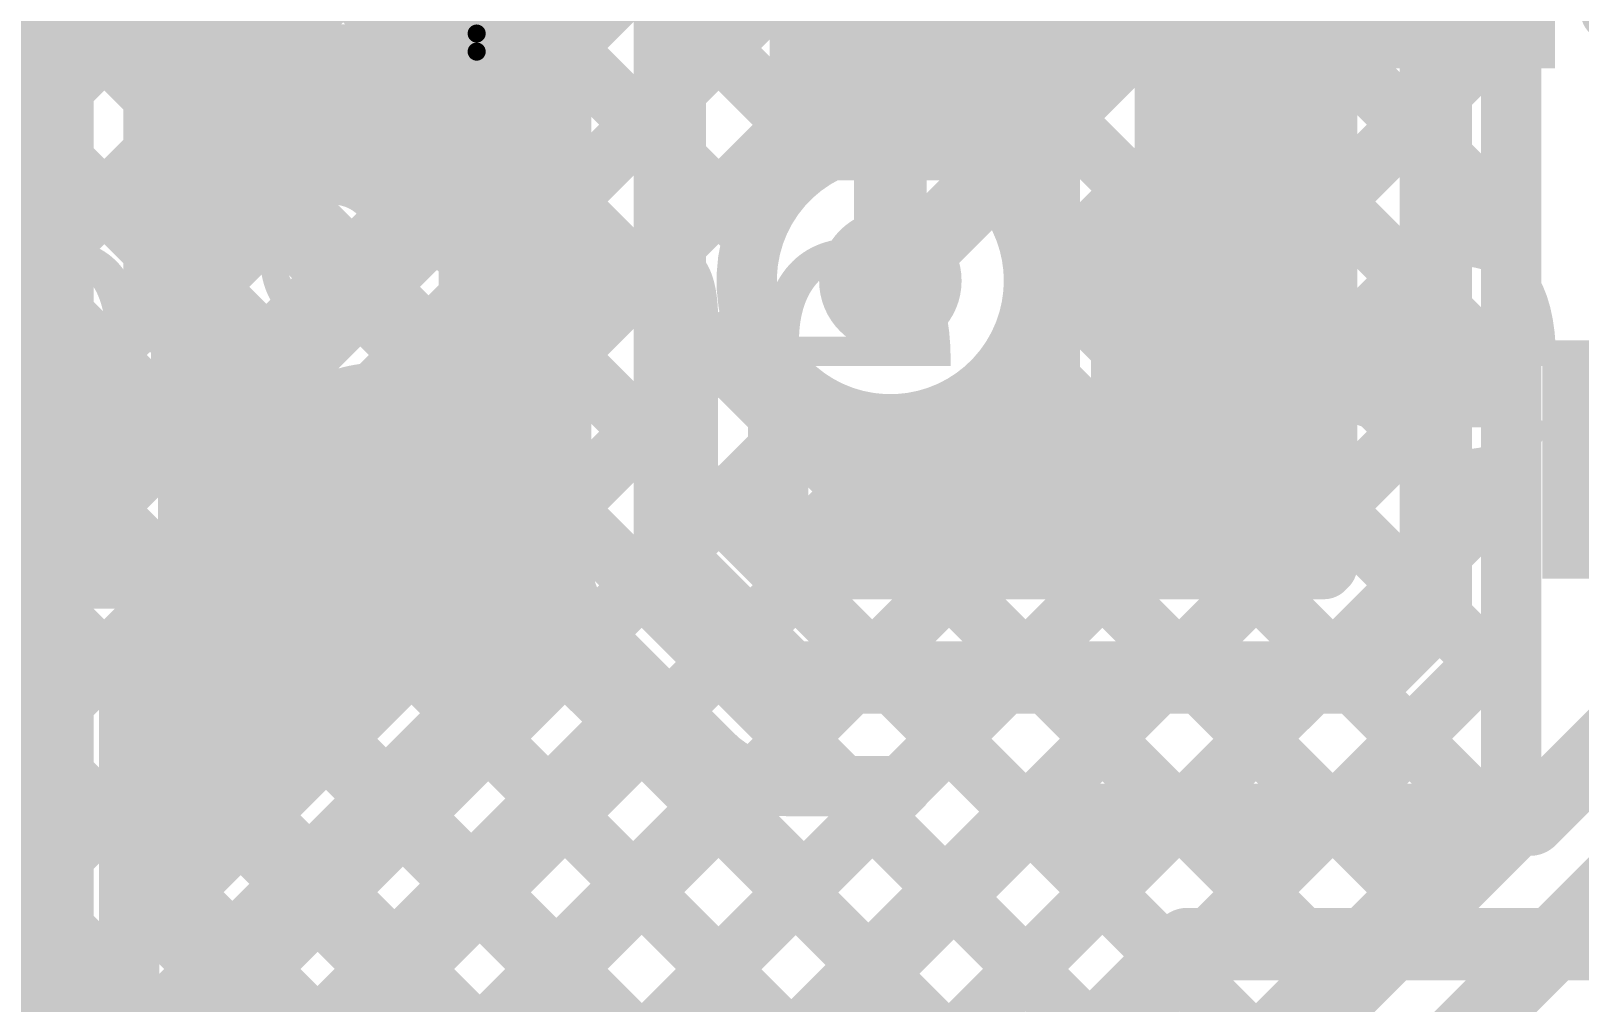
# Model space of a CAD drawing. Header units: millimetres. Extents: x -0.33 to 3.26, y -0.12 to 2.83.
# Drawn here: x 2.4631 to 2.7197, y 1.5554 to 1.7164 of the extents above; entities that cross this region are included whole.
import ezdxf

# ---------------------------------------------------------------- set-up
doc = ezdxf.new("R2010")
doc.units = ezdxf.units.MM
doc.header["$MEASUREMENT"] = 0
for name, color, linetype in [('BottomLayer', 5, 'Continuous'), ('BottomOverlay', 54, 'Continuous'), ('BottomPaste', 16, 'Continuous'), ('BottomSolder', 6, 'Continuous'), ('TopLayer', 1, 'Continuous'), ('TopOverlay', 2, 'Continuous'), ('ViaHoleLayer', 16, 'Continuous')]:
    doc.layers.add(name, color=color, linetype=linetype)
doc.styles.add('Agency FB', font='', dxfattribs={"height": 0.2})
doc.styles.add('Arial', font='', dxfattribs={"height": 0.2})
doc.styles.get('Agency FB').set_extended_font_data('Agency FB')
doc.styles.get('Arial').set_extended_font_data('Arial')

# ---------------------------------------------------------------- blocks, each defined once
blk = doc.blocks.new('SOT23_3_B_186')
at = {"layer": 'BottomLayer'}
for points in [[(-0.02166, 0.02657), (-0.05316, 0.02657), (-0.05316, 0.05807), (-0.02166, 0.05807)], [(0.05314, 0.02657), (0.02165, 0.02657), (0.02165, 0.05807), (0.05314, 0.05807)], [(0.01574, -0.05807), (-0.01575, -0.05807), (-0.01575, -0.02657), (0.01574, -0.02657)]]:
    blk.add_hatch(color=5, dxfattribs=at).paths.add_polyline_path(points)
at = {"layer": 'BottomPaste'}
for points in [[(-0.02166, 0.02657), (-0.05316, 0.02657), (-0.05316, 0.05807), (-0.02166, 0.05807)], [(0.05314, 0.02657), (0.02165, 0.02657), (0.02165, 0.05807), (0.05314, 0.05807)], [(0.01574, -0.05807), (-0.01575, -0.05807), (-0.01575, -0.02657), (0.01574, -0.02657)]]:
    blk.add_hatch(color=16, dxfattribs=at).paths.add_polyline_path(points)
at = {"layer": 'BottomSolder'}
for points in [[(-0.01766, 0.02257), (-0.05716, 0.02257), (-0.05716, 0.06207), (-0.01766, 0.06207)], [(0.05714, 0.02257), (0.01765, 0.02257), (0.01765, 0.06207), (0.05714, 0.06207)], [(0.01974, -0.06207), (-0.01975, -0.06207), (-0.01975, -0.02257), (0.01974, -0.02257)]]:
    blk.add_hatch(color=6, dxfattribs=at).paths.add_polyline_path(points)
at = {"layer": 'BottomOverlay'}
for points, const_width in [([(-0.06409, 0.068, 1), (-0.07393, 0.068, 1)], 0.00984), ([(-0.07639, 0.068, 1), (-0.07147, 0.068, 1)], 0.00492), ([(-0.06655, 0.068, 1), (-0.06162, 0.068, 1)], 0.00492), ([(-0.01351, 0.032, 1), (-0.00851, 0.032, 1)], 0.005), ([(0.00849, 0.032, 1), (0.01349, 0.032, 1)], 0.005), ([(-0.06651, 0.03, 1), (-0.06151, 0.03, 1)], 0.005), ([(0.06149, 0.03, 1), (0.06649, 0.03, 1)], 0.005), ([(-0.06651, -0.032, 1), (-0.06151, -0.032, 1)], 0.005), ([(-0.06651, -0.032, 1), (-0.06151, -0.032, 1)], 0.005), ([(-0.03151, -0.032, 1), (-0.02651, -0.032, 1)], 0.005), ([(0.02649, -0.031, 1), (0.03149, -0.031, 1)], 0.005), ([(0.06149, -0.031, 1), (0.06649, -0.031, 1)], 0.005), ([(0.06149, -0.031, 1), (0.06649, -0.031, 1)], 0.005)]:
    blk.add_lwpolyline(points, format="xyb", close=True, dxfattribs=dict(at, const_width=const_width))
at = {"layer": 'BottomOverlay', "const_width": 0.01}
for points in [[(0.01099, 0.032), (-0.01101, 0.032)], [(-0.06401, 0.03), (-0.06401, -0.032)], [(0.06399, 0.03), (0.06399, -0.031)], [(-0.02901, -0.032), (-0.06401, -0.032)], [(0.06399, -0.031), (0.02899, -0.031)]]:
    blk.add_lwpolyline(points, dxfattribs=at)
blk = doc.blocks.new('SOT23_3_B_188')
at = {"layer": 'BottomLayer'}
for points in [[(-0.02166, 0.02657), (-0.05316, 0.02657), (-0.05316, 0.05807), (-0.02166, 0.05807)], [(0.05314, 0.02657), (0.02165, 0.02657), (0.02165, 0.05807), (0.05314, 0.05807)], [(0.01574, -0.05807), (-0.01575, -0.05807), (-0.01575, -0.02657), (0.01574, -0.02657)]]:
    blk.add_hatch(color=5, dxfattribs=at).paths.add_polyline_path(points)
at = {"layer": 'BottomPaste'}
for points in [[(-0.02166, 0.02657), (-0.05316, 0.02657), (-0.05316, 0.05807), (-0.02166, 0.05807)], [(0.05314, 0.02657), (0.02165, 0.02657), (0.02165, 0.05807), (0.05314, 0.05807)], [(0.01574, -0.05807), (-0.01575, -0.05807), (-0.01575, -0.02657), (0.01574, -0.02657)]]:
    blk.add_hatch(color=16, dxfattribs=at).paths.add_polyline_path(points)
at = {"layer": 'BottomSolder'}
for points in [[(-0.01766, 0.02257), (-0.05716, 0.02257), (-0.05716, 0.06207), (-0.01766, 0.06207)], [(0.05714, 0.02257), (0.01765, 0.02257), (0.01765, 0.06207), (0.05714, 0.06207)], [(0.01974, -0.06207), (-0.01975, -0.06207), (-0.01975, -0.02257), (0.01974, -0.02257)]]:
    blk.add_hatch(color=6, dxfattribs=at).paths.add_polyline_path(points)
at = {"layer": 'BottomOverlay'}
for points, const_width in [([(-0.06409, 0.068, 1), (-0.07393, 0.068, 1)], 0.00984), ([(-0.07639, 0.068, 1), (-0.07147, 0.068, 1)], 0.00492), ([(-0.06655, 0.068, 1), (-0.06162, 0.068, 1)], 0.00492), ([(-0.01351, 0.032, 1), (-0.00851, 0.032, 1)], 0.005), ([(0.00849, 0.032, 1), (0.01349, 0.032, 1)], 0.005), ([(-0.06651, 0.03, 1), (-0.06151, 0.03, 1)], 0.005), ([(0.06149, 0.03, 1), (0.06649, 0.03, 1)], 0.005), ([(-0.06651, -0.032, 1), (-0.06151, -0.032, 1)], 0.005), ([(-0.06651, -0.032, 1), (-0.06151, -0.032, 1)], 0.005), ([(-0.03151, -0.032, 1), (-0.02651, -0.032, 1)], 0.005), ([(0.02649, -0.031, 1), (0.03149, -0.031, 1)], 0.005), ([(0.06149, -0.031, 1), (0.06649, -0.031, 1)], 0.005), ([(0.06149, -0.031, 1), (0.06649, -0.031, 1)], 0.005)]:
    blk.add_lwpolyline(points, format="xyb", close=True, dxfattribs=dict(at, const_width=const_width))
at = {"layer": 'BottomOverlay', "const_width": 0.01}
for points in [[(0.01099, 0.032), (-0.01101, 0.032)], [(-0.06401, 0.03), (-0.06401, -0.032)], [(0.06399, 0.03), (0.06399, -0.031)], [(-0.02901, -0.032), (-0.06401, -0.032)], [(0.06399, -0.031), (0.02899, -0.031)]]:
    blk.add_lwpolyline(points, dxfattribs=at)
blk = doc.blocks.new('R__0402_B_226')
at = {"layer": 'BottomLayer'}
for points in [[(-0.0095, 0.0125), (-0.0095, -0.0125), (-0.0275, -0.0125), (-0.0275, 0.0125)], [(0.0275, 0.0125), (0.0275, -0.0125), (0.0095, -0.0125), (0.0095, 0.0125)]]:
    blk.add_hatch(color=5, dxfattribs=at).paths.add_polyline_path(points)
at = {"layer": 'BottomPaste'}
for points in [[(-0.0095, 0.0125), (-0.0095, -0.0125), (-0.0275, -0.0125), (-0.0275, 0.0125)], [(0.0275, 0.0125), (0.0275, -0.0125), (0.0095, -0.0125), (0.0095, 0.0125)]]:
    blk.add_hatch(color=16, dxfattribs=at).paths.add_polyline_path(points)
at = {"layer": 'BottomSolder'}
for points in [[(-0.0055, 0.0165), (-0.0055, -0.0165), (-0.0315, -0.0165), (-0.0315, 0.0165)], [(0.0315, 0.0165), (0.0315, -0.0165), (0.0055, -0.0165), (0.0055, 0.0165)]]:
    blk.add_hatch(color=6, dxfattribs=at).paths.add_polyline_path(points)
at = {"layer": 'BottomOverlay', "const_width": 0.005}
for points in [[(-0.0325, 0.0175), (-0.0085, 0.0175)], [(-0.0325, 0.0175), (-0.0325, -0.0175)], [(0.0085, 0.0175), (0.0325, 0.0175)], [(0.0325, 0.0175), (0.0325, -0.0175)], [(-0.0325, -0.0175), (-0.0085, -0.0175)], [(0.0085, -0.0175), (0.0325, -0.0175)]]:
    blk.add_lwpolyline(points, dxfattribs=at)
at = {"layer": 'BottomOverlay', "const_width": 0.0025}
for points in [[(-0.03375, 0.0175, 1), (-0.03125, 0.0175, 1)], [(-0.03375, 0.0175, 1), (-0.03125, 0.0175, 1)], [(-0.00975, 0.0175, 1), (-0.00725, 0.0175, 1)], [(0.00725, 0.0175, 1), (0.00975, 0.0175, 1)], [(0.03125, 0.0175, 1), (0.03375, 0.0175, 1)], [(0.03125, 0.0175, 1), (0.03375, 0.0175, 1)], [(-0.03375, -0.0175, 1), (-0.03125, -0.0175, 1)], [(-0.03375, -0.0175, 1), (-0.03125, -0.0175, 1)], [(-0.00975, -0.0175, 1), (-0.00725, -0.0175, 1)], [(0.00725, -0.0175, 1), (0.00975, -0.0175, 1)], [(0.03125, -0.0175, 1), (0.03375, -0.0175, 1)], [(0.03125, -0.0175, 1), (0.03375, -0.0175, 1)]]:
    blk.add_lwpolyline(points, format="xyb", close=True, dxfattribs=at)

msp = doc.modelspace()

# ---------------------------------------------------------------- hatches: boundary and pattern name
at = {"layer": 'BottomLayer'}
h = msp.add_hatch(color=5, dxfattribs=at)
edge = h.paths.add_edge_path()
edge.add_arc((2.5015, 1.693), 0.01181, 0, 360)
h = msp.add_hatch(color=5, dxfattribs=at)
edge = h.paths.add_edge_path()
edge.add_arc((2.5415, 1.694), 0.01181, 0, 360)
h = msp.add_hatch(color=5, dxfattribs=at)
edge = h.paths.add_edge_path()
edge.add_arc((2.60558, 1.675), 0.01181, 0, 360)
h = msp.add_hatch(color=5, dxfattribs=at)
edge = h.paths.add_edge_path()
edge.add_arc((2.5015, 1.654), 0.01181, 0, 360)
h = msp.add_hatch(color=5, dxfattribs=at)
edge = h.paths.add_edge_path()
edge.add_arc((2.5415, 1.654), 0.01181, 0, 360)
h = msp.add_hatch(color=5, dxfattribs=at)
edge = h.paths.add_edge_path()
edge.add_arc((2.5015, 1.614), 0.01181, 0, 360)
h = msp.add_hatch(color=5, dxfattribs=at)
edge = h.paths.add_edge_path()
edge.add_arc((2.5415, 1.614), 0.01181, 0, 360)
at = {"layer": 'TopLayer'}
h = msp.add_hatch(color=1, dxfattribs=at)
edge = h.paths.add_edge_path()
edge.add_arc((2.5015, 1.693), 0.01181, 0, 360)
h = msp.add_hatch(color=1, dxfattribs=at)
edge = h.paths.add_edge_path()
edge.add_arc((2.5415, 1.694), 0.01181, 0, 360)
h = msp.add_hatch(color=1, dxfattribs=at)
edge = h.paths.add_edge_path()
edge.add_arc((2.60558, 1.675), 0.01181, 0, 360)
h = msp.add_hatch(color=1, dxfattribs=at)
edge = h.paths.add_edge_path()
edge.add_arc((2.5015, 1.654), 0.01181, 0, 360)
h = msp.add_hatch(color=1, dxfattribs=at)
edge = h.paths.add_edge_path()
edge.add_arc((2.5415, 1.654), 0.01181, 0, 360)
h = msp.add_hatch(color=1, dxfattribs=at)
edge = h.paths.add_edge_path()
edge.add_arc((2.5015, 1.614), 0.01181, 0, 360)
h = msp.add_hatch(color=1, dxfattribs=at)
edge = h.paths.add_edge_path()
edge.add_arc((2.5415, 1.614), 0.01181, 0, 360)
at = {"layer": 'ViaHoleLayer'}
h = msp.add_hatch(color=16, dxfattribs=at)
edge = h.paths.add_edge_path()
edge.add_arc((2.5415, 1.694), 0.00787, 0, 360)
h = msp.add_hatch(color=16, dxfattribs=at)
edge = h.paths.add_edge_path()
edge.add_arc((2.5015, 1.693), 0.00787, 0, 360)
h = msp.add_hatch(color=16, dxfattribs=at)
edge = h.paths.add_edge_path()
edge.add_arc((2.60558, 1.675), 0.00591, 0, 360)
h = msp.add_hatch(color=16, dxfattribs=at)
edge = h.paths.add_edge_path()
edge.add_arc((2.5015, 1.654), 0.00787, 0, 360)
h = msp.add_hatch(color=16, dxfattribs=at)
edge = h.paths.add_edge_path()
edge.add_arc((2.5415, 1.654), 0.00787, 0, 360)
h = msp.add_hatch(color=16, dxfattribs=at)
edge = h.paths.add_edge_path()
edge.add_arc((2.5015, 1.614), 0.00787, 0, 360)
h = msp.add_hatch(color=16, dxfattribs=at)
edge = h.paths.add_edge_path()
edge.add_arc((2.5415, 1.614), 0.00787, 0, 360)

# ---------------------------------------------------------------- linework, layer by layer
at = {"layer": 'BottomLayer'}
for points, const_width in [([(2.4834, 1.69344), (2.58614, 1.79618)], 0.01), ([(2.4614, 1.64035), (2.4614, 1.78727)], 0.02), ([(2.6586, 1.64535), (2.6586, 1.76735)], 0.025), ([(2.48915, 1.76195), (2.551, 1.7001)], 0.01), ([(2.66825, 1.70225), (2.66825, 1.75775)], 0.01), ([(2.63008, 1.69869), (2.66825, 1.73687)], 0.01), ([(2.4834, 1.6681), (2.4834, 1.73461)], 0.01), ([(2.48635, 1.6681), (2.5516, 1.73336)], 0.01), ([(2.48821, 1.73461), (2.551, 1.67182)], 0.01), ([(2.63008, 1.73416), (2.678, 1.68624)], 0.01), ([(2.696, 1.62027), (2.696, 1.73)], 0.012), ([(2.551, 1.629), (2.551, 1.72874)], 0.01), ([(2.569, 1.629), (2.569, 1.72874)], 0.012), ([(2.63008, 1.68718), (2.63008, 1.72418)], 0.01), ([(2.4834, 1.71113), (2.551, 1.64353)], 0.01), ([(2.60558, 1.675), (2.60558, 1.70818)], 0.012), ([(2.6286, 1.66894), (2.66825, 1.70859)], 0.01), ([(2.48915, 1.64262), (2.551, 1.70447)], 0.01), ([(2.63008, 1.70588), (2.678, 1.65795)], 0.01), ([(2.66825, 1.70225), (2.678, 1.70225)], 0.01), ([(2.678, 1.62773), (2.678, 1.70225)], 0.01), ([(2.61513, 1.62718), (2.678, 1.69005)], 0.01), ([(2.62604, 1.68718), (2.63008, 1.68718)], 0.01), ([(2.4834, 1.68284), (2.5913, 1.57494)], 0.01), ([(2.62912, 1.67855), (2.678, 1.62967)], 0.01), ([(2.48915, 1.61434), (2.551, 1.67619)], 0.01), ([(2.4834, 1.6681), (2.48915, 1.6681)], 0.01), ([(2.48915, 1.61261), (2.48915, 1.6681)], 0.01), ([(2.64341, 1.62718), (2.678, 1.66177)], 0.01), ([(2.587, 1.63646), (2.587, 1.6601)], 0.01), ([(2.587, 1.65562), (2.58915, 1.65777)], 0.01), ([(2.62181, 1.65758), (2.65221, 1.62718)], 0.01), ([(2.59156, 1.63189), (2.61164, 1.65197)], 0.01), ([(2.59898, 1.65212), (2.62392, 1.62718)], 0.01), ([(2.4794, 1.5763), (2.551, 1.6479)], 0.01), ([(2.48915, 1.64881), (2.57716, 1.5608)], 0.01), ([(2.4614, 1.5044), (2.4614, 1.64035)], 0.012), ([(2.587, 1.63646), (2.59628, 1.62718)], 0.01), ([(2.6717, 1.62718), (2.678, 1.63348)], 0.01), ([(2.569, 1.629), (2.58882, 1.60918)], 0.012), ([(2.59628, 1.62718), (2.67745, 1.62718)], 0.01), ([(2.4794, 1.54802), (2.55271, 1.62133)], 0.01), ([(2.48915, 1.62053), (2.56302, 1.54666)], 0.01), ([(2.68491, 1.60918), (2.696, 1.62027)], 0.012), ([(2.5563, 1.61625), (2.57607, 1.59647)], 0.01), ([(2.4794, 1.61261), (2.48915, 1.61261)], 0.01), ([(2.4794, 1.60459), (2.48742, 1.61261)], 0.01), ([(2.4794, 1.51955), (2.4794, 1.61261)], 0.01), ([(2.58882, 1.60918), (2.68491, 1.60918)], 0.012), ([(2.71162, 1.58562), (2.7334, 1.6074)], 0.012), ([(2.4794, 1.51974), (2.56611, 1.60644)], 0.01), ([(2.4794, 1.60199), (2.54888, 1.53252)], 0.01), ([(2.50712, 1.51917), (2.58094, 1.59299)], 0.01), ([(2.5168, 1.50057), (2.60741, 1.59118)], 0.01), ([(2.51681, 1.50045), (2.60753, 1.59118)], 0.01), ([(2.58882, 1.59118), (2.60753, 1.59118)], 0.01), ([(2.506, 1.46419), (2.62744, 1.58562)], 0.012), ([(2.62744, 1.58562), (2.71162, 1.58562)], 0.012), ([(2.4794, 1.57371), (2.53473, 1.51838)], 0.01), ([(2.5415, 1.45169), (2.65481, 1.565)], 0.012), ([(2.65481, 1.565), (2.871, 1.565)], 0.012)]:
    msp.add_lwpolyline(points, dxfattribs=dict(at, const_width=const_width))
for points, const_width in [([(2.4809, 1.71113, 1), (2.4859, 1.71113, 1)], 0.005), ([(2.60258, 1.70818, 1), (2.60858, 1.70818, 1)], 0.006), ([(2.66575, 1.70859, 1), (2.67075, 1.70859, 1)], 0.005), ([(2.5485, 1.70447, 1), (2.5535, 1.70447, 1)], 0.005), ([(2.62758, 1.70588, 1), (2.63258, 1.70588, 1)], 0.005), ([(2.66575, 1.70225, 1), (2.67075, 1.70225, 1)], 0.005), ([(2.66575, 1.70225, 1), (2.67075, 1.70225, 1)], 0.005), ([(2.6755, 1.70225, 1), (2.6805, 1.70225, 1)], 0.005), ([(2.6755, 1.70225, 1), (2.6805, 1.70225, 1)], 0.005), ([(2.5485, 1.7001, 1), (2.5535, 1.7001, 1)], 0.005), ([(2.62758, 1.69869, 1), (2.63258, 1.69869, 1)], 0.005), ([(2.4809, 1.69344, 1), (2.4859, 1.69344, 1)], 0.005), ([(2.6755, 1.69005, 1), (2.6805, 1.69005, 1)], 0.005), ([(2.62354, 1.68718, 1), (2.62854, 1.68718, 1)], 0.005), ([(2.62354, 1.68718, 1), (2.62854, 1.68718, 1)], 0.005), ([(2.62758, 1.68718, 1), (2.63258, 1.68718, 1)], 0.005), ([(2.62758, 1.68718, 1), (2.63258, 1.68718, 1)], 0.005), ([(2.6755, 1.68624, 1), (2.6805, 1.68624, 1)], 0.005), ([(2.4809, 1.68284, 1), (2.4859, 1.68284, 1)], 0.005), ([(2.62662, 1.67855, 1), (2.63162, 1.67855, 1)], 0.005), ([(2.5485, 1.67619, 1), (2.5535, 1.67619, 1)], 0.005), ([(2.60258, 1.675, 1), (2.60858, 1.675, 1)], 0.006), ([(2.62689, 1.675, 1), (2.63189, 1.675, 1)], 0.005), ([(2.62689, 1.675, 1), (2.63189, 1.675, 1)], 0.005), ([(2.5485, 1.67182, 1), (2.5535, 1.67182, 1)], 0.005), ([(2.6261, 1.66894, 1), (2.6311, 1.66894, 1)], 0.005), ([(2.4809, 1.6681, 1), (2.4859, 1.6681, 1)], 0.005), ([(2.4809, 1.6681, 1), (2.4859, 1.6681, 1)], 0.005), ([(2.48385, 1.6681, 1), (2.48885, 1.6681, 1)], 0.005), ([(2.48665, 1.6681, 1), (2.49165, 1.6681, 1)], 0.005), ([(2.48665, 1.6681, 1), (2.49165, 1.6681, 1)], 0.005), ([(2.6755, 1.66177, 1), (2.6805, 1.66177, 1)], 0.005), ([(2.5845, 1.6601, 1), (2.5895, 1.6601, 1)], 0.005), ([(2.5845, 1.6601, 1), (2.5895, 1.6601, 1)], 0.005), ([(2.5845, 1.65562, 1), (2.5895, 1.65562, 1)], 0.005), ([(2.58665, 1.65777, 1), (2.59165, 1.65777, 1)], 0.005), ([(2.61931, 1.65758, 1), (2.62431, 1.65758, 1)], 0.005), ([(2.6755, 1.65795, 1), (2.6805, 1.65795, 1)], 0.005), ([(2.59648, 1.65212, 1), (2.60148, 1.65212, 1)], 0.005), ([(2.60914, 1.65197, 1), (2.61414, 1.65197, 1)], 0.005), ([(2.65235, 1.64535, 1), (2.66485, 1.64535, 1)], 0.0125), ([(2.48665, 1.64881, 1), (2.49165, 1.64881, 1)], 0.005), ([(2.5485, 1.6479, 1), (2.5535, 1.6479, 1)], 0.005), ([(2.4564, 1.64035, 1), (2.4664, 1.64035, 1)], 0.01), ([(2.48665, 1.64262, 1), (2.49165, 1.64262, 1)], 0.005), ([(2.5485, 1.64353, 1), (2.5535, 1.64353, 1)], 0.005), ([(2.4584, 1.64035, 1), (2.4644, 1.64035, 1)], 0.006), ([(2.5845, 1.63646, 1), (2.5895, 1.63646, 1)], 0.005), ([(2.5845, 1.63646, 1), (2.5895, 1.63646, 1)], 0.005), ([(2.6755, 1.63348, 1), (2.6805, 1.63348, 1)], 0.005), ([(2.566, 1.629, 1), (2.572, 1.629, 1)], 0.006), ([(2.566, 1.629, 1), (2.572, 1.629, 1)], 0.006), ([(2.58906, 1.63189, 1), (2.59406, 1.63189, 1)], 0.005), ([(2.5485, 1.629, 1), (2.5535, 1.629, 1)], 0.005), ([(2.5485, 1.629, 1), (2.5535, 1.629, 1)], 0.005), ([(2.5485, 1.629, 1), (2.5535, 1.629, 1)], 0.005), ([(2.6755, 1.62967, 1), (2.6805, 1.62967, 1)], 0.005), ([(2.6755, 1.62773, 1), (2.6805, 1.62773, 1)], 0.005), ([(2.59378, 1.62718, 1), (2.59878, 1.62718, 1)], 0.005), ([(2.59378, 1.62718, 1), (2.59878, 1.62718, 1)], 0.005), ([(2.61263, 1.62718, 1), (2.61763, 1.62718, 1)], 0.005), ([(2.62142, 1.62718, 1), (2.62642, 1.62718, 1)], 0.005), ([(2.64091, 1.62718, 1), (2.64591, 1.62718, 1)], 0.005), ([(2.64971, 1.62718, 1), (2.65471, 1.62718, 1)], 0.005), ([(2.6692, 1.62718, 1), (2.6742, 1.62718, 1)], 0.005), ([(2.67495, 1.62718, 1), (2.67995, 1.62718, 1)], 0.005), ([(2.48665, 1.62053, 1), (2.49165, 1.62053, 1)], 0.005), ([(2.55021, 1.62133, 1), (2.55521, 1.62133, 1)], 0.005), ([(2.693, 1.62027, 1), (2.699, 1.62027, 1)], 0.006), ([(2.693, 1.62027, 1), (2.699, 1.62027, 1)], 0.006), ([(2.55377, 1.61627, 1), (2.55877, 1.61627, 1)], 0.005), ([(2.5538, 1.61625, 1), (2.5588, 1.61625, 1)], 0.005), ([(2.5538, 1.61625, 1), (2.5588, 1.61625, 1)], 0.005), ([(2.4769, 1.61261, 1), (2.4819, 1.61261, 1)], 0.005), ([(2.4769, 1.61261, 1), (2.4819, 1.61261, 1)], 0.005), ([(2.48492, 1.61261, 1), (2.48992, 1.61261, 1)], 0.005), ([(2.48665, 1.61434, 1), (2.49165, 1.61434, 1)], 0.005), ([(2.48665, 1.61261, 1), (2.49165, 1.61261, 1)], 0.005), ([(2.48665, 1.61261, 1), (2.49165, 1.61261, 1)], 0.005), ([(2.58582, 1.60918, 1), (2.59182, 1.60918, 1)], 0.006), ([(2.58582, 1.60918, 1), (2.59182, 1.60918, 1)], 0.006), ([(2.68191, 1.60918, 1), (2.68791, 1.60918, 1)], 0.006), ([(2.68191, 1.60918, 1), (2.68791, 1.60918, 1)], 0.006), ([(2.4769, 1.60459, 1), (2.4819, 1.60459, 1)], 0.005), ([(2.56361, 1.60644, 1), (2.56861, 1.60644, 1)], 0.005), ([(2.4769, 1.60199, 1), (2.4819, 1.60199, 1)], 0.005), ([(2.57357, 1.59647, 1), (2.57857, 1.59647, 1)], 0.005), ([(2.57357, 1.59647, 1), (2.57857, 1.59647, 1)], 0.005), ([(2.5736, 1.59645, 1), (2.57859, 1.59645, 1)], 0.005), ([(2.57844, 1.59299, 1), (2.58344, 1.59299, 1)], 0.005), ([(2.58632, 1.59118, 1), (2.59132, 1.59118, 1)], 0.005), ([(2.58632, 1.59118, 1), (2.59132, 1.59118, 1)], 0.005), ([(2.58632, 1.59118, 1), (2.59132, 1.59118, 1)], 0.005), ([(2.60491, 1.59118, 1), (2.60991, 1.59118, 1)], 0.005), ([(2.60503, 1.59118, 1), (2.61003, 1.59118, 1)], 0.005), ([(2.60503, 1.59118, 1), (2.61003, 1.59118, 1)], 0.005), ([(2.62444, 1.58562, 1), (2.63043, 1.58562, 1)], 0.006), ([(2.62444, 1.58562, 1), (2.63043, 1.58562, 1)], 0.006), ([(2.70862, 1.58562, 1), (2.71462, 1.58562, 1)], 0.006), ([(2.70862, 1.58562, 1), (2.71462, 1.58562, 1)], 0.006), ([(2.4769, 1.5763, 1), (2.4819, 1.5763, 1)], 0.005), ([(2.4769, 1.57371, 1), (2.4819, 1.57371, 1)], 0.005), ([(2.5888, 1.57494, 1), (2.5938, 1.57494, 1)], 0.005), ([(2.65181, 1.565, 1), (2.65781, 1.565, 1)], 0.006), ([(2.65181, 1.565, 1), (2.65781, 1.565, 1)], 0.006), ([(2.57466, 1.5608, 1), (2.57966, 1.5608, 1)], 0.005)]:
    msp.add_lwpolyline(points, format="xyb", close=True, dxfattribs=dict(at, const_width=const_width))
at = {"layer": 'BottomLayer', "const_width": 0.01}
for points in [[(2.62604, 1.68718, -0.135017), (2.62939, 1.675)], [(2.62939, 1.675, -0.708535), (2.587, 1.6601)], [(2.55627, 1.61627, -0.198912), (2.551, 1.629)], [(2.5563, 1.61625, -0.199396), (2.551, 1.629)], [(2.58882, 1.59118, -0.199396), (2.57607, 1.59647)], [(2.58882, 1.59118, -0.198912), (2.5761, 1.59645)]]:
    msp.add_lwpolyline(points, format="xyb", dxfattribs=at)
at = {"layer": 'TopLayer'}
for points, const_width in [([(2.7085, 1.58346), (2.7085, 2.00891)], 0.01), ([(2.4685, 1.54995), (2.4685, 2.00591)], 0.01), ([(2.4685, 1.70683), (2.648, 1.88633)], 0.01), ([(2.4685, 1.8731), (2.62336, 1.71824)], 0.01), ([(2.4685, 1.68137), (2.648, 1.86087)], 0.01), ([(2.4685, 1.84765), (2.61064, 1.70551)], 0.01), ([(2.4685, 1.65592), (2.648, 1.83541)], 0.01), ([(2.4685, 1.82219), (2.59458, 1.69612)], 0.01), ([(2.4685, 1.63046), (2.648, 1.80996)], 0.01), ([(2.4685, 1.79673), (2.58292, 1.68232)], 0.01), ([(2.4685, 1.60501), (2.648, 1.7845)], 0.01), ([(2.4685, 1.77128), (2.68242, 1.55737)], 0.01), ([(2.4685, 1.57955), (2.648, 1.75905)], 0.01), ([(2.4685, 1.74582), (2.66969, 1.54464)], 0.01), ([(2.49189, 1.52657), (2.7085, 1.74318)], 0.01), ([(2.60387, 1.69875), (2.648, 1.74288)], 0.01), ([(2.60558, 1.675), (2.666, 1.73542)], 0.012), ([(2.68395, 1.73403), (2.7085, 1.70947)], 0.01), ([(2.62933, 1.67329), (2.6787, 1.72267)], 0.01), ([(2.4685, 1.72037), (2.65696, 1.53191)], 0.01), ([(2.50869, 1.51791), (2.7085, 1.71773)], 0.01), ([(2.67427, 1.71824), (2.7085, 1.68401)], 0.01), ([(2.66155, 1.70551), (2.7085, 1.65856)], 0.01), ([(2.4685, 1.69491), (2.64423, 1.51918)], 0.01), ([(2.5168, 1.50057), (2.7085, 1.69227)], 0.01), ([(2.64882, 1.69279), (2.7085, 1.6331)], 0.01), ([(2.63609, 1.68006), (2.7085, 1.60765)], 0.01), ([(2.60558, 1.675), (2.609, 1.675)], 0.012), ([(2.4685, 1.66946), (2.6315, 1.50646)], 0.01), ([(2.4685, 1.5541), (2.58272, 1.66831)], 0.01), ([(2.52769, 1.486), (2.7085, 1.66682)], 0.01), ([(2.62669, 1.664), (2.70787, 1.58282)], 0.01), ([(2.47916, 1.5393), (2.59404, 1.65417)], 0.01), ([(2.6129, 1.65234), (2.69514, 1.5701)], 0.01), ([(2.4685, 1.644), (2.61878, 1.49373)], 0.01), ([(2.55314, 1.486), (2.7085, 1.64136)], 0.01), ([(2.4685, 1.61854), (2.60105, 1.486)], 0.01), ([(2.5786, 1.486), (2.7085, 1.6159)], 0.01), ([(2.4685, 1.59309), (2.57559, 1.486)], 0.01), ([(2.60406, 1.486), (2.7085, 1.59045)], 0.01), ([(2.61105, 1.486), (2.7085, 1.58346)], 0.01), ([(2.6185, 1.468), (2.7265, 1.576)], 0.012), ([(2.4685, 1.56763), (2.55014, 1.486)], 0.01)]:
    msp.add_lwpolyline(points, dxfattribs=dict(at, const_width=const_width))
for points, const_width in [([(2.466, 1.72037, 1), (2.471, 1.72037, 1)], 0.005), ([(2.62086, 1.71824, 1), (2.62586, 1.71824, 1)], 0.005), ([(2.67177, 1.71824, 1), (2.67677, 1.71824, 1)], 0.005), ([(2.706, 1.71773, 1), (2.711, 1.71773, 1)], 0.005), ([(2.706, 1.70947, 1), (2.711, 1.70947, 1)], 0.005), ([(2.466, 1.70683, 1), (2.471, 1.70683, 1)], 0.005), ([(2.60814, 1.70551, 1), (2.61314, 1.70551, 1)], 0.005), ([(2.65905, 1.70551, 1), (2.66405, 1.70551, 1)], 0.005), ([(2.60137, 1.69875, 1), (2.60637, 1.69875, 1)], 0.005), ([(2.60137, 1.69875, 1), (2.60637, 1.69875, 1)], 0.005), ([(2.466, 1.69491, 1), (2.471, 1.69491, 1)], 0.005), ([(2.59208, 1.69612, 1), (2.59708, 1.69612, 1)], 0.005), ([(2.64632, 1.69279, 1), (2.65132, 1.69279, 1)], 0.005), ([(2.706, 1.69227, 1), (2.711, 1.69227, 1)], 0.005), ([(2.706, 1.68401, 1), (2.711, 1.68401, 1)], 0.005), ([(2.466, 1.68137, 1), (2.471, 1.68137, 1)], 0.005), ([(2.58042, 1.68232, 1), (2.58542, 1.68232, 1)], 0.005), ([(2.63359, 1.68006, 1), (2.63859, 1.68006, 1)], 0.005), ([(2.60258, 1.675, 1), (2.60858, 1.675, 1)], 0.006), ([(2.60258, 1.675, 1), (2.60858, 1.675, 1)], 0.006), ([(2.606, 1.675, 1), (2.612, 1.675, 1)], 0.006), ([(2.62683, 1.67329, 1), (2.63183, 1.67329, 1)], 0.005), ([(2.62683, 1.67329, 1), (2.63183, 1.67329, 1)], 0.005), ([(2.466, 1.66946, 1), (2.471, 1.66946, 1)], 0.005), ([(2.58022, 1.66831, 1), (2.58522, 1.66831, 1)], 0.005), ([(2.706, 1.66682, 1), (2.711, 1.66682, 1)], 0.005), ([(2.62419, 1.664, 1), (2.62919, 1.664, 1)], 0.005), ([(2.706, 1.65856, 1), (2.711, 1.65856, 1)], 0.005), ([(2.466, 1.65592, 1), (2.471, 1.65592, 1)], 0.005), ([(2.59154, 1.65417, 1), (2.59654, 1.65417, 1)], 0.005), ([(2.6104, 1.65234, 1), (2.6154, 1.65234, 1)], 0.005), ([(2.466, 1.644, 1), (2.471, 1.644, 1)], 0.005), ([(2.706, 1.64136, 1), (2.711, 1.64136, 1)], 0.005), ([(2.706, 1.6331, 1), (2.711, 1.6331, 1)], 0.005), ([(2.466, 1.63046, 1), (2.471, 1.63046, 1)], 0.005), ([(2.466, 1.61854, 1), (2.471, 1.61854, 1)], 0.005), ([(2.706, 1.6159, 1), (2.711, 1.6159, 1)], 0.005), ([(2.706, 1.60765, 1), (2.711, 1.60765, 1)], 0.005), ([(2.466, 1.60501, 1), (2.471, 1.60501, 1)], 0.005), ([(2.466, 1.59309, 1), (2.471, 1.59309, 1)], 0.005), ([(2.706, 1.59045, 1), (2.711, 1.59045, 1)], 0.005), ([(2.70537, 1.58282, 1), (2.71037, 1.58282, 1)], 0.005), ([(2.706, 1.58346, 1), (2.711, 1.58346, 1)], 0.005), ([(2.706, 1.58346, 1), (2.711, 1.58346, 1)], 0.005), ([(2.466, 1.57955, 1), (2.471, 1.57955, 1)], 0.005), ([(2.69264, 1.5701, 1), (2.69764, 1.5701, 1)], 0.005), ([(2.466, 1.56763, 1), (2.471, 1.56763, 1)], 0.005), ([(2.67992, 1.55737, 1), (2.68492, 1.55737, 1)], 0.005), ([(2.466, 1.5541, 1), (2.471, 1.5541, 1)], 0.005)]:
    msp.add_lwpolyline(points, format="xyb", close=True, dxfattribs=dict(at, const_width=const_width))
at = {"layer": 'TopLayer', "const_width": 0.01}
msp.add_lwpolyline([(2.62933, 1.67329, -2.1888), (2.60387, 1.69875)], format="xyb", dxfattribs=at)
at = {"layer": 'TopOverlay', "const_width": 0.003}
for points in [[(1.886, 1.716), (2.537, 1.716)], [(1.88, 1.713), (2.537, 1.713)]]:
    msp.add_lwpolyline(points, dxfattribs=at)
at = {"layer": 'TopOverlay', "const_width": 0.0015}
for points in [[(2.53625, 1.716, 1), (2.53775, 1.716, 1)], [(2.53625, 1.713, 1), (2.53775, 1.713, 1)]]:
    msp.add_lwpolyline(points, format="xyb", close=True, dxfattribs=at)

# ---------------------------------------------------------------- block references
for name, p, rotation in [('R__0402_B_226', (2.60558, 1.72668), 90), ('SOT23_3_B_188', (2.69599, 1.68768), 180), ('SOT23_3_B_186', (2.42399, 1.68268), 180)]:
    msp.add_blockref(name, p, dxfattribs=dict(rotation=rotation))

# ---------------------------------------------------------------- texts
at = {"layer": 'BottomOverlay', "style": 'Arial', "text_generation_flag": 2}
msp.add_text('Q35', height=0.04, rotation=270, dxfattribs=at).set_placement((2.5016, 1.62068))
at = {"layer": 'TopOverlay', "style": 'Agency FB'}
msp.add_text('Manufacturing Security Solutions for the Self Storage Industry', height=0.05, rotation=360, dxfattribs=at).set_placement((1.433, 1.643))

doc.saveas('drawing.dxf')
